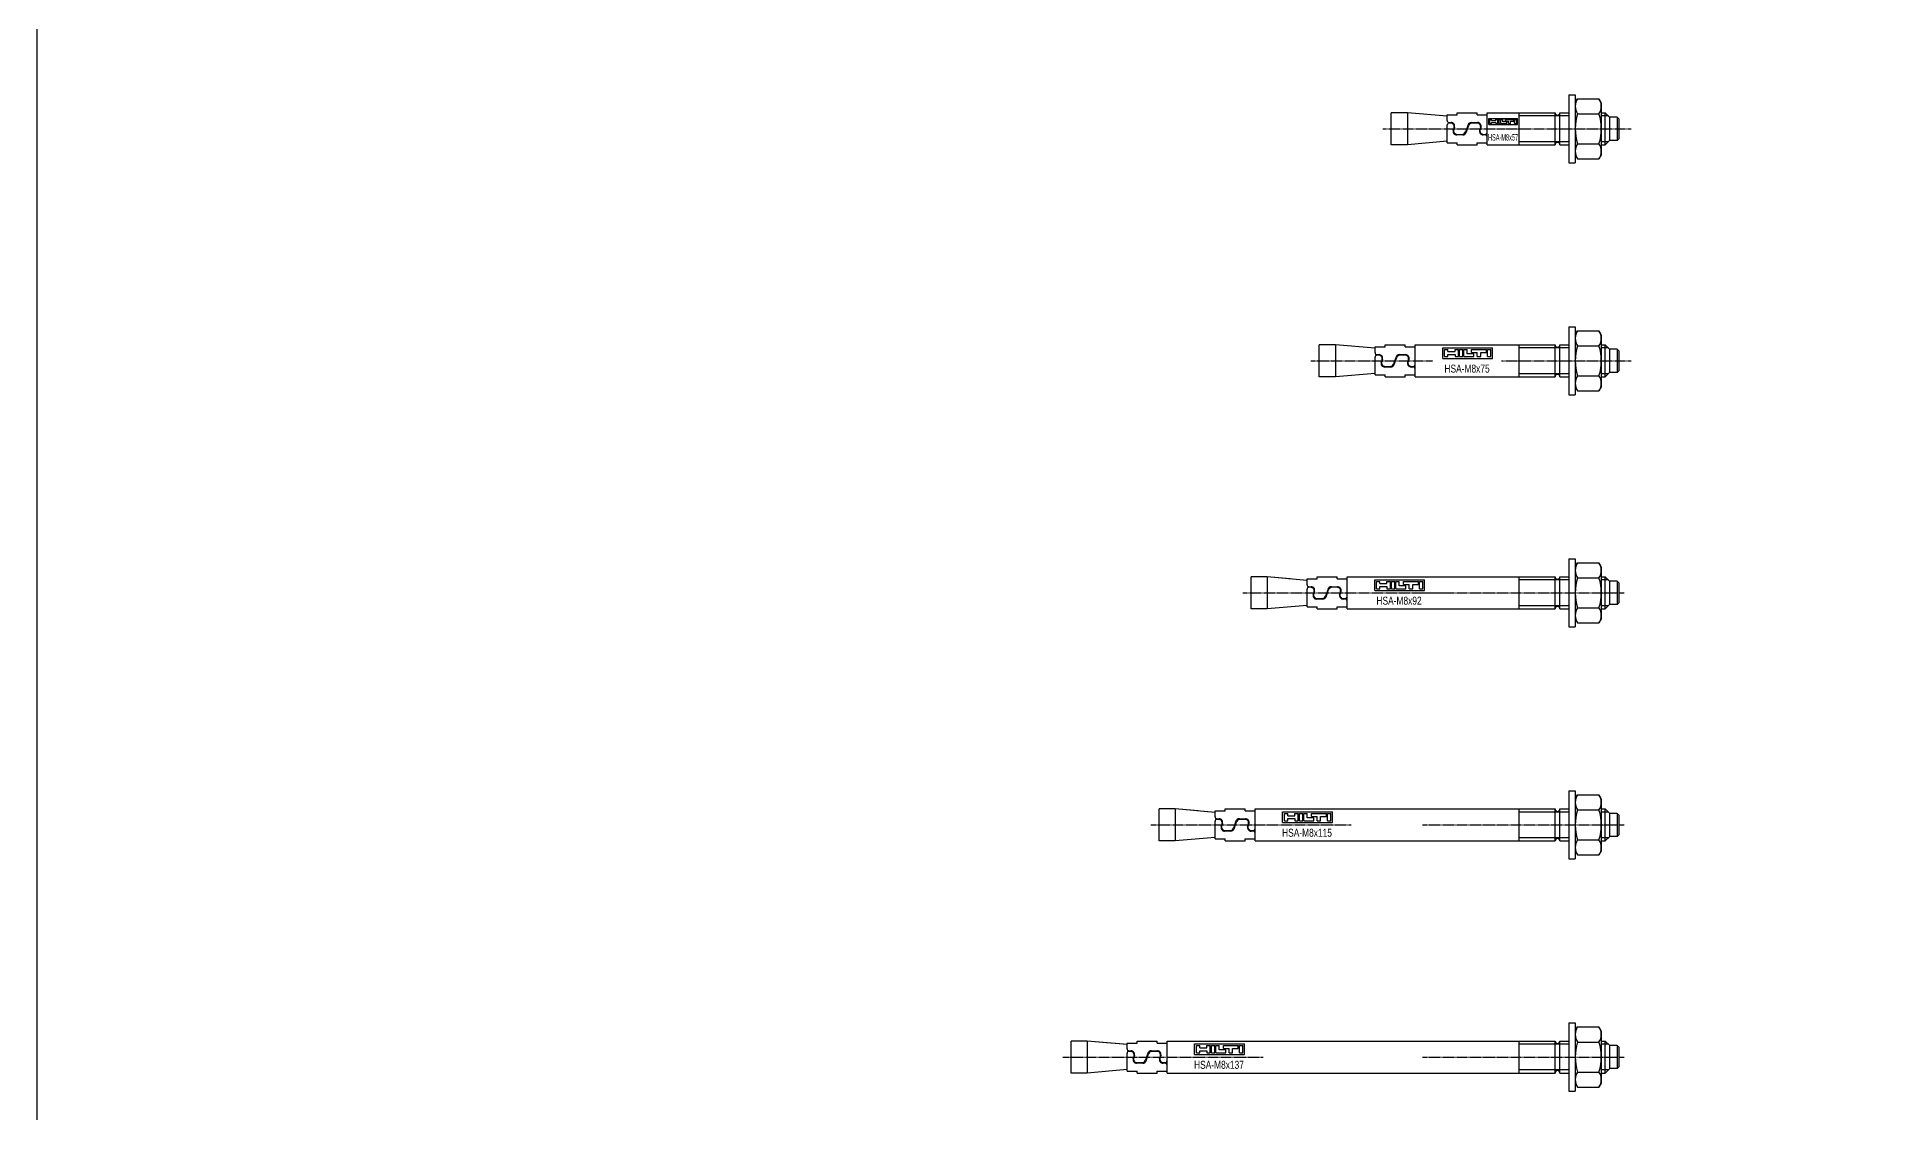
# Model space of a CAD drawing. Header units: millimetres. Extents: x 296 to 4896, y 152 to 3333.
# Drawn here: x 295.8 to 757.9, y 1477.9 to 1746.6 of the extents above; entities that cross this region are included whole.
import ezdxf
from ezdxf.enums import TextEntityAlignment as Align

# ---------------------------------------------------------------- set-up
doc = ezdxf.new("R2010")
doc.units = ezdxf.units.MM
doc.linetypes.add('DASHED', pattern=[0.25, 0.15625, -0.09375])
for name, color, linetype in [('1', 1, 'DASHED'), ('2', 3, 'Continuous'), ('3', 4, 'Continuous'), ('951', 1, 'Continuous')]:
    doc.layers.add(name, color=color, linetype=linetype)
doc.styles.get("Standard").update_dxf_attribs({"font": 'arial.ttf'})

# ---------------------------------------------------------------- blocks, each defined once
blk = doc.blocks.new('HSA-M8x57')
at = {"layer": '1'}
for p, q in [((-59.04, 0), (-28.54, 0)), ((-29.37, 0), (2.98, 0))]:
    blk.add_line(p, q, dxfattribs=at)
at = {"layer": '2'}
for p, q in [((-12.55, 8.5), (-10.95, 8.5)), ((-12.55, 8.5), (-12.55, -8.5)), ((-10.95, 8.5), (-10.95, -8.5)), ((-10.95, 6.5), (-10.37, 7.51)), ((-10.37, 7.51), (-5.03, 7.51)), ((-4.45, 6.5), (-5.03, 7.51)), ((-4.45, 6.5), (-4.45, -6.5)), ((-52.93, 4), (-57, 4)), ((-57, -4), (-57, 4)), ((-52.93, 4), (-52.93, -4)), ((-43, 3.13), (-52.93, 4)), ((-43, 3.5), (-40.5, 3.5)), ((-43, 2.05), (-43, 3.5)), ((-43, -3.5), (-43, 0.9)), ((-42.5, 1.55), (-42, 1.55)), ((-42.1, 1.4), (-42.5, 1.4)), ((-41.5, 1.17), (-41.5, 1.4)), ((-41.45, -0.34), (-41.25, 0.19)), ((-41.15, 0.34), (-41.35, -0.19)), ((-40.5, 3.5), (-40.5, 4)), ((-40.5, 4), (-35.5, 4)), ((-40.5, 4), (-35.5, 4)), ((-37.76, 0.96), (-38.4, -0.81)), ((-38.24, -0.96), (-37.6, 0.81)), ((-36.92, 1.55), (-35.4, 1.55)), ((-35.5, 1.4), (-36.75, 1.4)), ((-35.5, 3.5), (-35.5, 4)), ((-35.5, 3.5), (-33, 3.5)), ((-34.85, -0.34), (-34.65, 0.19)), ((-34.55, 0.34), (-34.75, -0.19)), ((-33, -4), (-33, 4)), ((-33, 4), (-16, 4)), ((-25, -4), (-25, 4)), ((-16, -4), (-16, 4)), ((-14.8, 4), (-12.55, 4)), ((-14.8, -4), (-14.8, 4)), ((-10.37, 3.75), (-5.03, 3.75)), ((-4.45, 4), (-3.45, 4)), ((-3.45, 4), (-2.3, 2.85)), ((-3.45, -4), (-3.45, 4)), ((-0.5, 2.9), (-2.3, 2.9)), ((-2.3, -2.85), (-2.3, 2.85)), ((-0.5, 2.9), (-0.5, -2.9)), ((-0.5, 2.9), (0, 2.4)), ((0, -2.4), (0, 2.4)), ((-52.93, -4), (-57, -4)), ((-43, -3.13), (-52.93, -4)), ((-43, -3.5), (-40.5, -3.5)), ((-39.08, -1.55), (-40.6, -1.55)), ((-40.5, -1.4), (-39.25, -1.4)), ((-40.5, -4), (-40.5, -3.5)), ((-40.5, -4), (-35.5, -4)), ((-40.5, -4), (-35.5, -4)), ((-35.5, -3.5), (-33, -3.5)), ((-35.5, -4), (-35.5, -3.5)), ((-33.5, -1.55), (-34, -1.55)), ((-33.9, -1.4), (-33.5, -1.4)), ((-33, -4), (-16, -4)), ((-14.8, -4), (-12.55, -4)), ((-10.37, -3.75), (-5.03, -3.75)), ((-4.45, -4), (-3.45, -4)), ((-3.45, -4), (-2.3, -2.85)), ((-0.5, -2.9), (-2.3, -2.9)), ((0, -2.4), (-0.5, -2.9)), ((-12.55, -8.5), (-10.95, -8.5)), ((-10.95, -6.5), (-10.37, -7.51)), ((-10.37, -7.51), (-5.03, -7.51)), ((-4.45, -6.5), (-5.03, -7.51))]:
    blk.add_line(p, q, dxfattribs=at)
for centre, radius, start, end in [((-7.63, 5.63), 3.32, 145.5615, 214.4385), ((-7.77, 5.63), 3.32, 325.5615, 34.4385), ((-42.5, 2.05), 0.5, 180, 270), ((-42.5, 0.9), 0.5, 90, 180), ((-42.1, 0.5), 0.9, 340, 90), ((-42, 0.65), 0.9, 340, 90), ((-36.92, 0.65), 0.9, 90, 160), ((-36.75, 0.5), 0.9, 90, 160), ((-35.5, 0.5), 0.9, 340, 90), ((-35.4, 0.65), 0.9, 340, 90), ((-15.4, 4), 0.6, 180, 0), ((1.45, 0), 12.4, 162.383, 197.617), ((-16.85, 0), 12.4, 342.383, 17.617), ((-40.6, -0.65), 0.9, 160, 270), ((-40.5, -0.5), 0.9, 160, 270), ((-39.25, -0.5), 0.9, 270, 340), ((-39.08, -0.65), 0.9, 270, 340), ((-34, -0.65), 0.9, 160, 270), ((-33.9, -0.5), 0.9, 160, 270), ((-33.5, -0.9), 0.5, 270, 0), ((-33.5, -2.05), 0.5, 0, 90), ((-15.4, -4), 0.6, 0, 180), ((-7.63, -5.63), 3.32, 145.5615, 214.4385), ((-7.77, -5.63), 3.32, 325.5615, 34.4385)]:
    blk.add_arc(centre, radius, start, end, dxfattribs=at)
at = {"layer": '3', "color": 1}
for p, q in [((-32.6, 1.04), (-32.6, 2.58)), ((-32.6, 2.58), (-25.42, 2.58)), ((-32.6, 1.04), (-25.42, 1.04)), ((-32.35, 1.29), (-32.35, 2.32)), ((-32.35, 2.32), (-31.86, 2.32)), ((-32.35, 1.29), (-31.86, 1.29)), ((-31.86, 2.02), (-31.86, 2.32)), ((-31.86, 2.02), (-30.83, 2.02)), ((-31.86, 1.29), (-31.86, 1.6)), ((-31.86, 1.6), (-30.83, 1.6)), ((-30.83, 2.32), (-30.35, 2.32)), ((-30.83, 2.02), (-30.83, 2.32)), ((-30.83, 1.6), (-30.83, 1.29)), ((-30.83, 1.29), (-30.35, 1.29)), ((-30.35, 1.29), (-30.35, 2.32)), ((-30.19, 2.32), (-29.71, 2.32)), ((-30.19, 1.29), (-30.19, 2.32)), ((-30.19, 1.29), (-29.71, 1.29)), ((-29.71, 1.29), (-29.71, 2.32)), ((-29.56, 2.32), (-29.07, 2.32)), ((-29.56, 1.29), (-29.56, 2.32)), ((-29.56, 1.29), (-28.1, 1.29)), ((-29.07, 1.72), (-29.07, 2.32)), ((-28.1, 1.72), (-29.07, 1.72)), ((-28.44, 2.32), (-26.31, 2.32)), ((-28.44, 1.9), (-28.44, 2.32)), ((-28.44, 1.9), (-27.62, 1.9)), ((-28.1, 1.29), (-28.1, 1.72)), ((-27.62, 1.29), (-27.62, 1.9)), ((-27.62, 1.29), (-27.13, 1.29)), ((-27.13, 1.29), (-27.13, 1.9)), ((-27.13, 1.9), (-26.31, 1.9)), ((-26.31, 1.9), (-26.31, 2.32)), ((-26.16, 2.32), (-25.68, 2.32)), ((-26.16, 1.29), (-26.16, 2.32)), ((-26.16, 1.29), (-25.68, 1.29)), ((-25.68, 1.29), (-25.68, 2.32)), ((-25.42, 1.04), (-25.42, 2.58))]:
    blk.add_line(p, q, dxfattribs=at)
at = {"layer": '951'}
for p, q in [((-12.55, 3.23), (-25, 3.23)), ((-2.68, 3.23), (-4.45, 3.23)), ((-12.55, -3.23), (-25, -3.23)), ((-2.68, -3.23), (-4.45, -3.23))]:
    blk.add_line(p, q, dxfattribs=at)
at = {"layer": '3', "width": 0.5}
blk.add_text('HSA-M8x57', height=1.6, dxfattribs=at).set_placement((-29.01, -2.95), align=Align.CENTER)
blk = doc.blocks.new('HSA-M8x75')
at = {"layer": '1'}
for p, q in [((-77.04, 0), (-46.54, 0)), ((-29.37, 0), (2.98, 0))]:
    blk.add_line(p, q, dxfattribs=at)
at = {"layer": '2'}
for p, q in [((-12.55, 8.5), (-12.55, -8.5)), ((-12.55, 8.5), (-10.95, 8.5)), ((-10.95, 8.5), (-10.95, -8.5)), ((-10.95, 6.5), (-10.37, 7.51)), ((-10.37, 7.51), (-5.03, 7.51)), ((-4.45, 6.5), (-5.03, 7.51)), ((-4.45, 6.5), (-4.45, -6.5)), ((-75, -4), (-75, 4)), ((-70.93, 4), (-75, 4)), ((-61, 3.13), (-70.93, 4)), ((-70.93, 4), (-70.93, -4)), ((-61, 2.05), (-61, 3.5)), ((-61, 3.5), (-58.5, 3.5)), ((-61, -3.5), (-61, 0.9)), ((-60.5, 1.55), (-60, 1.55)), ((-60.1, 1.4), (-60.5, 1.4)), ((-59.5, 1.17), (-59.5, 1.4)), ((-59.45, -0.34), (-59.25, 0.19)), ((-59.15, 0.34), (-59.35, -0.19)), ((-58.5, 4), (-53.5, 4)), ((-58.5, 3.5), (-58.5, 4)), ((-55.76, 0.96), (-56.4, -0.81)), ((-56.24, -0.96), (-55.6, 0.81)), ((-54.92, 1.55), (-53.4, 1.55)), ((-53.5, 1.4), (-54.75, 1.4)), ((-53.5, 3.5), (-53.5, 4)), ((-53.5, 3.5), (-51, 3.5)), ((-52.85, -0.34), (-52.65, 0.19)), ((-52.55, 0.34), (-52.75, -0.19)), ((-51, -4), (-51, 4)), ((-51, 4), (-16, 4)), ((-25, -4), (-25, 4)), ((-16, -4), (-16, 4)), ((-14.8, -4), (-14.8, 4)), ((-14.8, 4), (-12.55, 4)), ((-10.37, 3.75), (-5.03, 3.75)), ((-4.45, 4), (-3.45, 4)), ((-3.45, -4), (-3.45, 4)), ((-3.45, 4), (-2.3, 2.85)), ((-0.5, 2.9), (-2.3, 2.9)), ((-2.3, -2.85), (-2.3, 2.85)), ((-0.5, 2.9), (0, 2.4)), ((-0.5, 2.9), (-0.5, -2.9)), ((0, -2.4), (0, 2.4)), ((-70.93, -4), (-75, -4)), ((-61, -3.13), (-70.93, -4)), ((-61, -3.5), (-58.5, -3.5)), ((-57.08, -1.55), (-58.6, -1.55)), ((-58.5, -1.4), (-57.25, -1.4)), ((-58.5, -4), (-58.5, -3.5)), ((-58.5, -4), (-53.5, -4)), ((-53.5, -4), (-53.5, -3.5)), ((-53.5, -3.5), (-51, -3.5)), ((-51.5, -1.55), (-52, -1.55)), ((-51.9, -1.4), (-51.5, -1.4)), ((-51, -4), (-16, -4)), ((-14.8, -4), (-12.55, -4)), ((-10.37, -3.75), (-5.03, -3.75)), ((-4.45, -4), (-3.45, -4)), ((-3.45, -4), (-2.3, -2.85)), ((-0.5, -2.9), (-2.3, -2.9)), ((0, -2.4), (-0.5, -2.9)), ((-12.55, -8.5), (-10.95, -8.5)), ((-10.95, -6.5), (-10.37, -7.51)), ((-10.37, -7.51), (-5.03, -7.51)), ((-4.45, -6.5), (-5.03, -7.51))]:
    blk.add_line(p, q, dxfattribs=at)
for centre, radius, start, end in [((-7.63, 5.63), 3.32, 145.5615, 214.4385), ((-7.77, 5.63), 3.32, 325.5615, 34.4385), ((-60.5, 2.05), 0.5, 180, 270), ((-60.5, 0.9), 0.5, 90, 180), ((-60.1, 0.5), 0.9, 340, 90), ((-60, 0.65), 0.9, 340, 90), ((-54.92, 0.65), 0.9, 90, 160), ((-54.75, 0.5), 0.9, 90, 160), ((-53.5, 0.5), 0.9, 340, 90), ((-53.4, 0.65), 0.9, 340, 90), ((-15.4, 4), 0.6, 180, 0), ((1.45, 0), 12.4, 162.383, 197.617), ((-16.85, 0), 12.4, 342.383, 17.617), ((-58.6, -0.65), 0.9, 160, 270), ((-58.5, -0.5), 0.9, 160, 270), ((-57.25, -0.5), 0.9, 270, 340), ((-57.08, -0.65), 0.9, 270, 340), ((-52, -0.65), 0.9, 160, 270), ((-51.9, -0.5), 0.9, 160, 270), ((-51.5, -0.9), 0.5, 270, 0), ((-51.5, -2.05), 0.5, 0, 90), ((-15.4, -4), 0.6, 0, 180), ((-7.63, -5.63), 3.32, 145.5615, 214.4385), ((-7.77, -5.63), 3.32, 325.5615, 34.4385)]:
    blk.add_arc(centre, radius, start, end, dxfattribs=at)
at = {"layer": '3', "color": 1}
for p, q in [((-44.1, 3.28), (-31.63, 3.28)), ((-44.1, 0.6), (-44.1, 3.28)), ((-44.1, 0.6), (-31.63, 0.6)), ((-43.65, 2.84), (-42.81, 2.84)), ((-43.65, 1.05), (-43.65, 2.84)), ((-43.65, 1.05), (-42.81, 1.05)), ((-42.81, 2.31), (-42.81, 2.84)), ((-42.81, 2.31), (-41.02, 2.31)), ((-42.81, 1.57), (-41.02, 1.57)), ((-42.81, 1.05), (-42.81, 1.57)), ((-41.02, 2.31), (-41.02, 2.84)), ((-41.02, 2.84), (-40.18, 2.84)), ((-41.02, 1.57), (-41.02, 1.05)), ((-41.02, 1.05), (-40.18, 1.05)), ((-40.18, 1.05), (-40.18, 2.84)), ((-39.92, 1.05), (-39.92, 2.84)), ((-39.92, 2.84), (-39.08, 2.84)), ((-39.92, 1.05), (-39.08, 1.05)), ((-39.08, 1.05), (-39.08, 2.84)), ((-38.81, 1.05), (-38.81, 2.84)), ((-38.81, 2.84), (-37.97, 2.84)), ((-38.81, 1.05), (-36.29, 1.05)), ((-37.97, 1.78), (-37.97, 2.84)), ((-36.29, 1.78), (-37.97, 1.78)), ((-36.87, 2.1), (-36.87, 2.84)), ((-36.87, 2.84), (-33.18, 2.84)), ((-36.87, 2.1), (-35.45, 2.1)), ((-36.29, 1.05), (-36.29, 1.78)), ((-35.45, 1.05), (-35.45, 2.1)), ((-35.45, 1.05), (-34.6, 1.05)), ((-34.6, 2.1), (-33.18, 2.1)), ((-34.6, 1.05), (-34.6, 2.1)), ((-33.18, 2.1), (-33.18, 2.84)), ((-32.92, 1.05), (-32.92, 2.84)), ((-32.92, 2.84), (-32.08, 2.84)), ((-32.92, 1.05), (-32.08, 1.05)), ((-32.08, 1.05), (-32.08, 2.84)), ((-31.63, 0.6), (-31.63, 3.28))]:
    blk.add_line(p, q, dxfattribs=at)
at = {"layer": '951'}
for p, q in [((-12.55, 3.23), (-25, 3.23)), ((-2.68, 3.23), (-4.45, 3.23)), ((-12.55, -3.23), (-25, -3.23)), ((-2.68, -3.23), (-4.45, -3.23))]:
    blk.add_line(p, q, dxfattribs=at)
at = {"layer": '3', "width": 0.75}
blk.add_text('HSA-M8x75', height=2, dxfattribs=at).set_placement((-38.01, -2.95), align=Align.CENTER)
blk = doc.blocks.new('HSA-M8x92')
at = {"layer": '1'}
for p, q in [((-94.04, 0), (-44, 0)), ((-49.13, 0), (1.33, 0))]:
    blk.add_line(p, q, dxfattribs=at)
at = {"layer": '2'}
for p, q in [((-12.55, 8.5), (-12.55, -8.5)), ((-12.55, 8.5), (-10.95, 8.5)), ((-10.95, 8.5), (-10.95, -8.5)), ((-10.95, 6.5), (-10.37, 7.51)), ((-10.37, 7.51), (-5.03, 7.51)), ((-4.45, 6.5), (-5.03, 7.51)), ((-4.45, 6.5), (-4.45, -6.5)), ((-92, -4), (-92, 4)), ((-87.93, 4), (-92, 4)), ((-87.93, 4), (-87.93, -4)), ((-82.22, 3.5), (-87.93, 4)), ((-78, 3.13), (-87.93, 4)), ((-78, 3.13), (-80.76, 3.37)), ((-78, 3.5), (-75.5, 3.5)), ((-78, 2.05), (-78, 3.5)), ((-78, -3.5), (-78, 0.9)), ((-77.5, 1.55), (-77, 1.55)), ((-77.1, 1.4), (-77.5, 1.4)), ((-76.5, 1.17), (-76.5, 1.4)), ((-76.45, -0.34), (-76.25, 0.19)), ((-76.15, 0.34), (-76.35, -0.19)), ((-75.5, 4), (-70.5, 4)), ((-75.5, 3.5), (-75.5, 4)), ((-75.5, 4), (-70.5, 4)), ((-72.76, 0.96), (-73.4, -0.81)), ((-73.24, -0.96), (-72.6, 0.81)), ((-71.92, 1.55), (-70.4, 1.55)), ((-70.5, 1.4), (-71.75, 1.4)), ((-70.5, 3.5), (-70.5, 4)), ((-70.5, 3.5), (-68, 3.5)), ((-69.85, -0.34), (-69.65, 0.19)), ((-69.55, 0.34), (-69.75, -0.19)), ((-68, -4), (-68, 4)), ((-68, 4), (-16, 4)), ((-25, -4), (-25, 4)), ((-16, -4), (-16, 4)), ((-14.8, -4), (-14.8, 4)), ((-14.8, 4), (-12.55, 4)), ((-10.37, 3.75), (-5.03, 3.75)), ((-4.45, 4), (-3.45, 4)), ((-3.45, -4), (-3.45, 4)), ((-3.45, 4), (-2.3, 2.85)), ((-0.5, 2.9), (-2.3, 2.9)), ((-2.3, -2.85), (-2.3, 2.85)), ((-0.5, 2.9), (0, 2.4)), ((-0.5, 2.9), (-0.5, -2.9)), ((0, -2.4), (0, 2.4)), ((-87.93, -4), (-92, -4)), ((-78, -3.13), (-87.93, -4)), ((-78, -3.5), (-75.5, -3.5)), ((-74.08, -1.55), (-75.6, -1.55)), ((-75.5, -1.4), (-74.25, -1.4)), ((-75.5, -4), (-75.5, -3.5)), ((-75.5, -4), (-70.5, -4)), ((-75.5, -4), (-70.5, -4)), ((-70.5, -3.5), (-68, -3.5)), ((-70.5, -4), (-70.5, -3.5)), ((-68.5, -1.55), (-69, -1.55)), ((-68.9, -1.4), (-68.5, -1.4)), ((-68, -4), (-16, -4)), ((-14.8, -4), (-12.55, -4)), ((-10.37, -3.75), (-5.03, -3.75)), ((-4.45, -4), (-3.45, -4)), ((-3.45, -4), (-2.3, -2.85)), ((-0.5, -2.9), (-2.3, -2.9)), ((0, -2.4), (-0.5, -2.9)), ((-12.55, -8.5), (-10.95, -8.5)), ((-10.95, -6.5), (-10.37, -7.51)), ((-10.37, -7.51), (-5.03, -7.51)), ((-4.45, -6.5), (-5.03, -7.51))]:
    blk.add_line(p, q, dxfattribs=at)
for centre, radius, start, end in [((-7.63, 5.63), 3.32, 145.5615, 214.4385), ((-7.77, 5.63), 3.32, 325.5615, 34.4385), ((-77.5, 2.05), 0.5, 180, 270), ((-77.5, 0.9), 0.5, 90, 180), ((-77.1, 0.5), 0.9, 340, 90), ((-77, 0.65), 0.9, 340, 90), ((-71.92, 0.65), 0.9, 90, 160), ((-71.75, 0.5), 0.9, 90, 160), ((-70.5, 0.5), 0.9, 340, 90), ((-70.4, 0.65), 0.9, 340, 90), ((-15.4, 4), 0.6, 180, 0), ((1.45, 0), 12.4, 162.383, 197.617), ((-16.85, 0), 12.4, 342.383, 17.617), ((-75.6, -0.65), 0.9, 160, 270), ((-75.5, -0.5), 0.9, 160, 270), ((-74.25, -0.5), 0.9, 270, 340), ((-74.08, -0.65), 0.9, 270, 340), ((-69, -0.65), 0.9, 160, 270), ((-68.9, -0.5), 0.9, 160, 270), ((-68.5, -0.9), 0.5, 270, 0), ((-68.5, -2.05), 0.5, 0, 90), ((-15.4, -4), 0.6, 0, 180), ((-7.63, -5.63), 3.32, 145.5615, 214.4385), ((-7.77, -5.63), 3.32, 325.5615, 34.4385)]:
    blk.add_arc(centre, radius, start, end, dxfattribs=at)
at = {"layer": '3', "color": 1}
for p, q in [((-61.1, 0.6), (-61.1, 3.28)), ((-61.1, 3.28), (-48.63, 3.28)), ((-61.1, 0.6), (-48.63, 0.6)), ((-60.65, 1.05), (-60.65, 2.84)), ((-60.65, 2.84), (-59.81, 2.84)), ((-60.65, 1.05), (-59.81, 1.05)), ((-59.81, 2.31), (-59.81, 2.84)), ((-59.81, 2.31), (-58.02, 2.31)), ((-59.81, 1.05), (-59.81, 1.57)), ((-59.81, 1.57), (-58.02, 1.57)), ((-58.02, 2.84), (-57.18, 2.84)), ((-58.02, 2.31), (-58.02, 2.84)), ((-58.02, 1.57), (-58.02, 1.05)), ((-58.02, 1.05), (-57.18, 1.05)), ((-57.18, 1.05), (-57.18, 2.84)), ((-56.92, 2.84), (-56.08, 2.84)), ((-56.92, 1.05), (-56.92, 2.84)), ((-56.92, 1.05), (-56.08, 1.05)), ((-56.08, 1.05), (-56.08, 2.84)), ((-55.81, 2.84), (-54.97, 2.84)), ((-55.81, 1.05), (-55.81, 2.84)), ((-55.81, 1.05), (-53.29, 1.05)), ((-54.97, 1.78), (-54.97, 2.84)), ((-53.29, 1.78), (-54.97, 1.78)), ((-53.87, 2.84), (-50.18, 2.84)), ((-53.87, 2.1), (-53.87, 2.84)), ((-53.87, 2.1), (-52.45, 2.1)), ((-53.29, 1.05), (-53.29, 1.78)), ((-52.45, 1.05), (-52.45, 2.1)), ((-52.45, 1.05), (-51.6, 1.05)), ((-51.6, 1.05), (-51.6, 2.1)), ((-51.6, 2.1), (-50.18, 2.1)), ((-50.18, 2.1), (-50.18, 2.84)), ((-49.92, 2.84), (-49.08, 2.84)), ((-49.92, 1.05), (-49.92, 2.84)), ((-49.92, 1.05), (-49.08, 1.05)), ((-49.08, 1.05), (-49.08, 2.84)), ((-48.63, 0.6), (-48.63, 3.28))]:
    blk.add_line(p, q, dxfattribs=at)
at = {"layer": '951'}
for p, q in [((-12.55, 3.23), (-25, 3.23)), ((-2.68, 3.23), (-4.45, 3.23)), ((-12.55, -3.23), (-25, -3.23)), ((-2.68, -3.23), (-4.45, -3.23))]:
    blk.add_line(p, q, dxfattribs=at)
at = {"layer": '3', "width": 0.75}
blk.add_text('HSA-M8x92', height=2, dxfattribs=at).set_placement((-55.01, -2.95), align=Align.CENTER)
blk = doc.blocks.new('HSA-M8x115')
at = {"layer": '1'}
for p, q in [((-117.04, 0), (-67, 0)), ((-49.13, 0), (1.33, 0))]:
    blk.add_line(p, q, dxfattribs=at)
at = {"layer": '2'}
for p, q in [((-12.55, 8.5), (-10.95, 8.5)), ((-12.55, 8.5), (-12.55, -8.5)), ((-10.95, 8.5), (-10.95, -8.5)), ((-10.95, 6.5), (-10.37, 7.51)), ((-10.37, 7.51), (-5.03, 7.51)), ((-4.45, 6.5), (-5.03, 7.51)), ((-4.45, 6.5), (-4.45, -6.5)), ((-110.93, 4), (-115, 4)), ((-115, -4), (-115, 4)), ((-101, 3.13), (-110.93, 4)), ((-105.22, 3.5), (-110.93, 4)), ((-110.93, 4), (-110.93, -4)), ((-101, 3.13), (-103.76, 3.37)), ((-101, 2.05), (-101, 3.5)), ((-101, 3.5), (-98.5, 3.5)), ((-101, -3.5), (-101, 0.9)), ((-100.5, 1.55), (-100, 1.55)), ((-100.1, 1.4), (-100.5, 1.4)), ((-99.5, 1.17), (-99.5, 1.4)), ((-99.45, -0.34), (-99.25, 0.19)), ((-99.15, 0.34), (-99.35, -0.19)), ((-98.5, 4), (-93.5, 4)), ((-98.5, 3.5), (-98.5, 4)), ((-98.5, 4), (-93.5, 4)), ((-95.76, 0.96), (-96.4, -0.81)), ((-96.24, -0.96), (-95.6, 0.81)), ((-94.92, 1.55), (-93.4, 1.55)), ((-93.5, 1.4), (-94.75, 1.4)), ((-93.5, 3.5), (-93.5, 4)), ((-93.5, 3.5), (-91, 3.5)), ((-92.85, -0.34), (-92.65, 0.19)), ((-92.55, 0.34), (-92.75, -0.19)), ((-91, -4), (-91, 4)), ((-91, 4), (-16, 4)), ((-25, -4), (-25, 4)), ((-16, -4), (-16, 4)), ((-14.8, 4), (-12.55, 4)), ((-14.8, -4), (-14.8, 4)), ((-10.37, 3.75), (-5.03, 3.75)), ((-4.45, 4), (-3.45, 4)), ((-3.45, 4), (-2.3, 2.85)), ((-3.45, -4), (-3.45, 4)), ((-0.5, 2.9), (-2.3, 2.9)), ((-2.3, -2.85), (-2.3, 2.85)), ((-0.5, 2.9), (-0.5, -2.9)), ((-0.5, 2.9), (0, 2.4)), ((0, -2.4), (0, 2.4)), ((-110.93, -4), (-115, -4)), ((-101, -3.13), (-110.93, -4)), ((-101, -3.5), (-98.5, -3.5)), ((-97.08, -1.55), (-98.6, -1.55)), ((-98.5, -1.4), (-97.25, -1.4)), ((-98.5, -4), (-98.5, -3.5)), ((-98.5, -4), (-93.5, -4)), ((-98.5, -4), (-93.5, -4)), ((-93.5, -4), (-93.5, -3.5)), ((-93.5, -3.5), (-91, -3.5)), ((-91.5, -1.55), (-92, -1.55)), ((-91.9, -1.4), (-91.5, -1.4)), ((-91, -4), (-16, -4)), ((-14.8, -4), (-12.55, -4)), ((-10.37, -3.75), (-5.03, -3.75)), ((-4.45, -4), (-3.45, -4)), ((-3.45, -4), (-2.3, -2.85)), ((-0.5, -2.9), (-2.3, -2.9)), ((0, -2.4), (-0.5, -2.9)), ((-12.55, -8.5), (-10.95, -8.5)), ((-10.95, -6.5), (-10.37, -7.51)), ((-10.37, -7.51), (-5.03, -7.51)), ((-4.45, -6.5), (-5.03, -7.51))]:
    blk.add_line(p, q, dxfattribs=at)
for centre, radius, start, end in [((-7.63, 5.63), 3.32, 145.5615, 214.4385), ((-7.77, 5.63), 3.32, 325.5615, 34.4385), ((-100.5, 2.05), 0.5, 180, 270), ((-100.5, 0.9), 0.5, 90, 180), ((-100.1, 0.5), 0.9, 340, 90), ((-100, 0.65), 0.9, 340, 90), ((-94.92, 0.65), 0.9, 90, 160), ((-94.75, 0.5), 0.9, 90, 160), ((-93.5, 0.5), 0.9, 340, 90), ((-93.4, 0.65), 0.9, 340, 90), ((-15.4, 4), 0.6, 180, 0), ((1.45, 0), 12.4, 162.383, 197.617), ((-16.85, 0), 12.4, 342.383, 17.617), ((-98.6, -0.65), 0.9, 160, 270), ((-98.5, -0.5), 0.9, 160, 270), ((-97.25, -0.5), 0.9, 270, 340), ((-97.08, -0.65), 0.9, 270, 340), ((-92, -0.65), 0.9, 160, 270), ((-91.9, -0.5), 0.9, 160, 270), ((-91.5, -0.9), 0.5, 270, 0), ((-91.5, -2.05), 0.5, 0, 90), ((-15.4, -4), 0.6, 0, 180), ((-7.63, -5.63), 3.32, 145.5615, 214.4385), ((-7.77, -5.63), 3.32, 325.5615, 34.4385)]:
    blk.add_arc(centre, radius, start, end, dxfattribs=at)
at = {"layer": '3', "color": 1}
for p, q in [((-84.1, 3.28), (-71.63, 3.28)), ((-84.1, 0.6), (-84.1, 3.28)), ((-84.1, 0.6), (-71.63, 0.6)), ((-83.65, 2.84), (-82.81, 2.84)), ((-83.65, 1.05), (-83.65, 2.84)), ((-83.65, 1.05), (-82.81, 1.05)), ((-82.81, 2.31), (-82.81, 2.84)), ((-82.81, 2.31), (-81.02, 2.31)), ((-82.81, 1.57), (-81.02, 1.57)), ((-82.81, 1.05), (-82.81, 1.57)), ((-81.02, 2.31), (-81.02, 2.84)), ((-81.02, 2.84), (-80.18, 2.84)), ((-81.02, 1.57), (-81.02, 1.05)), ((-81.02, 1.05), (-80.18, 1.05)), ((-80.18, 1.05), (-80.18, 2.84)), ((-79.92, 1.05), (-79.92, 2.84)), ((-79.92, 2.84), (-79.08, 2.84)), ((-79.92, 1.05), (-79.08, 1.05)), ((-79.08, 1.05), (-79.08, 2.84)), ((-78.81, 1.05), (-78.81, 2.84)), ((-78.81, 2.84), (-77.97, 2.84)), ((-78.81, 1.05), (-76.29, 1.05)), ((-77.97, 1.78), (-77.97, 2.84)), ((-76.29, 1.78), (-77.97, 1.78)), ((-76.87, 2.1), (-76.87, 2.84)), ((-76.87, 2.84), (-73.18, 2.84)), ((-76.87, 2.1), (-75.45, 2.1)), ((-76.29, 1.05), (-76.29, 1.78)), ((-75.45, 1.05), (-75.45, 2.1)), ((-75.45, 1.05), (-74.6, 1.05)), ((-74.6, 2.1), (-73.18, 2.1)), ((-74.6, 1.05), (-74.6, 2.1)), ((-73.18, 2.1), (-73.18, 2.84)), ((-72.92, 1.05), (-72.92, 2.84)), ((-72.92, 2.84), (-72.08, 2.84)), ((-72.92, 1.05), (-72.08, 1.05)), ((-72.08, 1.05), (-72.08, 2.84)), ((-71.63, 0.6), (-71.63, 3.28))]:
    blk.add_line(p, q, dxfattribs=at)
at = {"layer": '951'}
for p, q in [((-12.55, 3.23), (-25, 3.23)), ((-2.68, 3.23), (-4.45, 3.23)), ((-12.55, -3.23), (-25, -3.23)), ((-2.68, -3.23), (-4.45, -3.23))]:
    blk.add_line(p, q, dxfattribs=at)
at = {"layer": '3', "width": 0.75}
blk.add_text('HSA-M8x115', height=2, dxfattribs=at).set_placement((-78.01, -2.95), align=Align.CENTER)
blk = doc.blocks.new('HSA-M8x137')
at = {"layer": '1'}
for p, q in [((-139.04, 0), (-89, 0)), ((-49.13, 0), (1.33, 0))]:
    blk.add_line(p, q, dxfattribs=at)
at = {"layer": '2'}
for p, q in [((-12.55, 8.5), (-12.55, -8.5)), ((-12.55, 8.5), (-10.95, 8.5)), ((-10.95, 8.5), (-10.95, -8.5)), ((-10.95, 6.5), (-10.37, 7.51)), ((-10.37, 7.51), (-5.03, 7.51)), ((-4.45, 6.5), (-5.03, 7.51)), ((-4.45, 6.5), (-4.45, -6.5)), ((-137, -4), (-137, 4)), ((-132.93, 4), (-137, 4)), ((-132.93, 4), (-132.93, -4)), ((-127.22, 3.5), (-132.93, 4)), ((-123, 3.13), (-132.93, 4)), ((-123, 3.13), (-125.76, 3.37)), ((-123, 3.5), (-120.5, 3.5)), ((-123, 2.05), (-123, 3.5)), ((-123, -3.5), (-123, 0.9)), ((-122.5, 1.55), (-122, 1.55)), ((-122.1, 1.4), (-122.5, 1.4)), ((-121.5, 1.17), (-121.5, 1.4)), ((-121.45, -0.34), (-121.25, 0.19)), ((-121.15, 0.34), (-121.35, -0.19)), ((-120.5, 4), (-115.5, 4)), ((-120.5, 3.5), (-120.5, 4)), ((-120.5, 4), (-115.5, 4)), ((-117.76, 0.96), (-118.4, -0.81)), ((-118.24, -0.96), (-117.6, 0.81)), ((-116.92, 1.55), (-115.4, 1.55)), ((-115.5, 1.4), (-116.75, 1.4)), ((-115.5, 3.5), (-115.5, 4)), ((-115.5, 3.5), (-113, 3.5)), ((-114.85, -0.34), (-114.65, 0.19)), ((-114.55, 0.34), (-114.75, -0.19)), ((-113, -4), (-113, 4)), ((-113, 4), (-16, 4)), ((-25, -4), (-25, 4)), ((-16, -4), (-16, 4)), ((-14.8, -4), (-14.8, 4)), ((-14.8, 4), (-12.55, 4)), ((-10.37, 3.75), (-5.03, 3.75)), ((-4.45, 4), (-3.45, 4)), ((-3.45, -4), (-3.45, 4)), ((-3.45, 4), (-2.3, 2.85)), ((-0.5, 2.9), (-2.3, 2.9)), ((-2.3, -2.85), (-2.3, 2.85)), ((-0.5, 2.9), (0, 2.4)), ((-0.5, 2.9), (-0.5, -2.9)), ((0, -2.4), (0, 2.4)), ((-132.93, -4), (-137, -4)), ((-123, -3.13), (-132.93, -4)), ((-123, -3.5), (-120.5, -3.5)), ((-119.08, -1.55), (-120.6, -1.55)), ((-120.5, -1.4), (-119.25, -1.4)), ((-120.5, -4), (-120.5, -3.5)), ((-120.5, -4), (-115.5, -4)), ((-120.5, -4), (-115.5, -4)), ((-115.5, -3.5), (-113, -3.5)), ((-115.5, -4), (-115.5, -3.5)), ((-113.5, -1.55), (-114, -1.55)), ((-113.9, -1.4), (-113.5, -1.4)), ((-113, -4), (-16, -4)), ((-14.8, -4), (-12.55, -4)), ((-10.37, -3.75), (-5.03, -3.75)), ((-4.45, -4), (-3.45, -4)), ((-3.45, -4), (-2.3, -2.85)), ((-0.5, -2.9), (-2.3, -2.9)), ((0, -2.4), (-0.5, -2.9)), ((-12.55, -8.5), (-10.95, -8.5)), ((-10.95, -6.5), (-10.37, -7.51)), ((-10.37, -7.51), (-5.03, -7.51)), ((-4.45, -6.5), (-5.03, -7.51))]:
    blk.add_line(p, q, dxfattribs=at)
for centre, radius, start, end in [((-7.63, 5.63), 3.32, 145.5615, 214.4385), ((-7.77, 5.63), 3.32, 325.5615, 34.4385), ((-122.5, 2.05), 0.5, 180, 270), ((-122.5, 0.9), 0.5, 90, 180), ((-122.1, 0.5), 0.9, 340, 90), ((-122, 0.65), 0.9, 340, 90), ((-116.92, 0.65), 0.9, 90, 160), ((-116.75, 0.5), 0.9, 90, 160), ((-115.5, 0.5), 0.9, 340, 90), ((-115.4, 0.65), 0.9, 340, 90), ((-15.4, 4), 0.6, 180, 0), ((1.45, 0), 12.4, 162.383, 197.617), ((-16.85, 0), 12.4, 342.383, 17.617), ((-120.6, -0.65), 0.9, 160, 270), ((-120.5, -0.5), 0.9, 160, 270), ((-119.25, -0.5), 0.9, 270, 340), ((-119.08, -0.65), 0.9, 270, 340), ((-114, -0.65), 0.9, 160, 270), ((-113.9, -0.5), 0.9, 160, 270), ((-113.5, -0.9), 0.5, 270, 0), ((-113.5, -2.05), 0.5, 0, 90), ((-15.4, -4), 0.6, 0, 180), ((-7.63, -5.63), 3.32, 145.5615, 214.4385), ((-7.77, -5.63), 3.32, 325.5615, 34.4385)]:
    blk.add_arc(centre, radius, start, end, dxfattribs=at)
at = {"layer": '3', "color": 1}
for p, q in [((-106.1, 0.6), (-106.1, 3.28)), ((-106.1, 3.28), (-93.63, 3.28)), ((-106.1, 0.6), (-93.63, 0.6)), ((-105.65, 1.05), (-105.65, 2.84)), ((-105.65, 2.84), (-104.81, 2.84)), ((-105.65, 1.05), (-104.81, 1.05)), ((-104.81, 2.31), (-104.81, 2.84)), ((-104.81, 2.31), (-103.02, 2.31)), ((-104.81, 1.05), (-104.81, 1.57)), ((-104.81, 1.57), (-103.02, 1.57)), ((-103.02, 2.84), (-102.18, 2.84)), ((-103.02, 2.31), (-103.02, 2.84)), ((-103.02, 1.57), (-103.02, 1.05)), ((-103.02, 1.05), (-102.18, 1.05)), ((-102.18, 1.05), (-102.18, 2.84)), ((-101.92, 2.84), (-101.08, 2.84)), ((-101.92, 1.05), (-101.92, 2.84)), ((-101.92, 1.05), (-101.08, 1.05)), ((-101.08, 1.05), (-101.08, 2.84)), ((-100.81, 2.84), (-99.97, 2.84)), ((-100.81, 1.05), (-100.81, 2.84)), ((-100.81, 1.05), (-98.29, 1.05)), ((-99.97, 1.78), (-99.97, 2.84)), ((-98.29, 1.78), (-99.97, 1.78)), ((-98.87, 2.84), (-95.18, 2.84)), ((-98.87, 2.1), (-98.87, 2.84)), ((-98.87, 2.1), (-97.45, 2.1)), ((-98.29, 1.05), (-98.29, 1.78)), ((-97.45, 1.05), (-97.45, 2.1)), ((-97.45, 1.05), (-96.6, 1.05)), ((-96.6, 1.05), (-96.6, 2.1)), ((-96.6, 2.1), (-95.18, 2.1)), ((-95.18, 2.1), (-95.18, 2.84)), ((-94.92, 2.84), (-94.08, 2.84)), ((-94.92, 1.05), (-94.92, 2.84)), ((-94.92, 1.05), (-94.08, 1.05)), ((-94.08, 1.05), (-94.08, 2.84)), ((-93.63, 0.6), (-93.63, 3.28))]:
    blk.add_line(p, q, dxfattribs=at)
at = {"layer": '951'}
for p, q in [((-12.55, 3.23), (-25, 3.23)), ((-2.68, 3.23), (-4.45, 3.23)), ((-12.55, -3.23), (-25, -3.23)), ((-2.68, -3.23), (-4.45, -3.23))]:
    blk.add_line(p, q, dxfattribs=at)
at = {"layer": '3', "width": 0.75}
blk.add_text('HSA-M8x137', height=2, dxfattribs=at).set_placement((-100.01, -2.95), align=Align.CENTER)

msp = doc.modelspace()

# ---------------------------------------------------------------- linework, layer by layer
at = {"color": 18, "true_color": 0x000000}
msp.add_lwpolyline([(295.77, 151.55), (795.77, 151.55), (795.77, 2001.55), (295.77, 2001.55)], close=True, dxfattribs=at)

# ---------------------------------------------------------------- block references
for name, p in [('HSA-M8x57', (691.22, 1723.67)), ('HSA-M8x75', (691.22, 1665.67)), ('HSA-M8x92', (691.22, 1607.67)), ('HSA-M8x115', (691.22, 1549.67)), ('HSA-M8x137', (691.22, 1491.67))]:
    msp.add_blockref(name, p)

doc.saveas('drawing.dxf')
